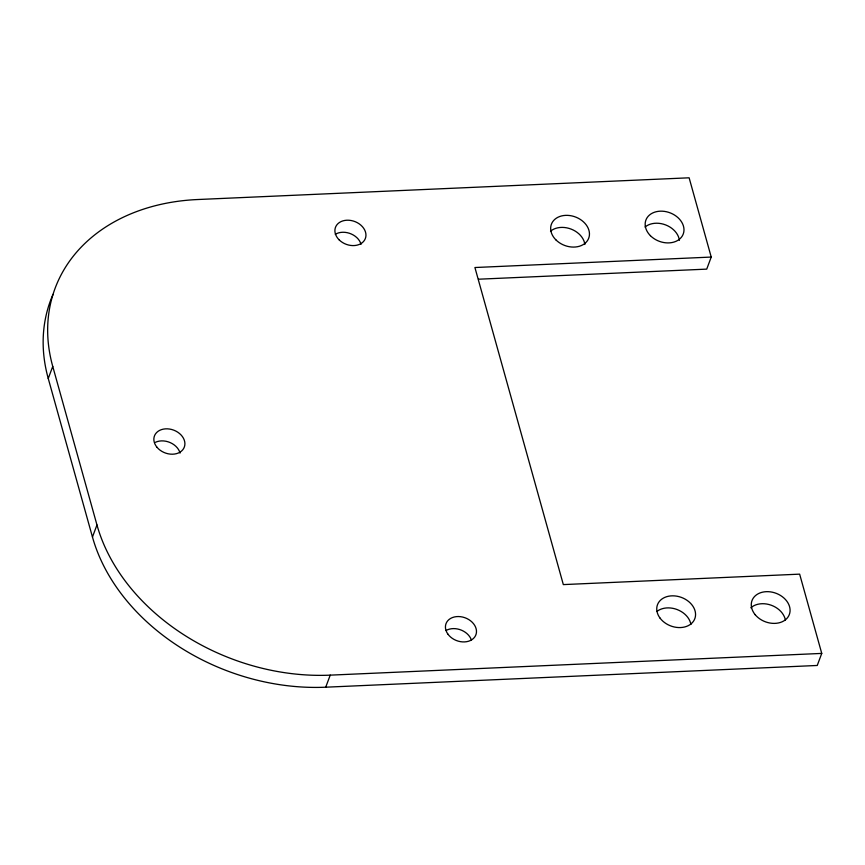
<?xml version="1.0" encoding="UTF-8"?>
<svg xmlns="http://www.w3.org/2000/svg" width="865" height="865" viewBox="0 0 865 865"><rect width="100%" height="100%" fill="white"/><g stroke="black" fill="none" stroke-linecap="round" stroke-linejoin="round"><path stroke-width="1.3" d="M711.225 257.067L474.917 267.523L563.331 584.599L799.649 574.144L821.75 653.41L817.241 665.466L325.716 687.199A199.307 152.229 20.5 0 1 92.458 537.014L48.245 378.481L52.754 366.436A199.307 152.229 20.5 0 1 197.598 199.534L689.124 177.801L711.225 257.067L706.727 269.123L478.464 279.211M92.458 537.014L96.967 524.968L52.754 366.436M325.716 687.199L330.225 675.143L821.75 653.41M48.245 378.481A199.307 152.229 20.5 0 1 53.003 294.414M335.306 234.296A15.948 12.175 20.5 0 1 361.051 244.287M155.484 442.264A15.948 12.175 20.5 0 1 180.061 453.109M446.135 630.466A15.948 12.175 20.5 0 1 471.339 639.862M645.052 227.019A19.927 15.224 20.5 0 1 665.693 224.943A19.927 15.224 20.5 0 1 679.393 240.329M550.529 231.193A19.927 15.224 20.5 0 1 571.17 229.117A19.927 15.224 20.5 0 1 584.87 244.503M750.831 607.792A19.927 15.224 20.5 0 1 771.288 605.24A19.927 15.224 20.5 0 1 785.431 620.378M657.032 611.36A19.927 15.224 20.5 0 1 677.252 609.598A19.927 15.224 20.5 0 1 690.897 624.465M330.225 675.143A199.307 152.229 20.5 0 1 96.967 524.968M339.102 239.821A15.948 12.175 20.5 0 0 365.3 238.664A15.948 12.175 20.5 0 0 346.897 220.218A15.948 12.175 20.5 0 0 339.102 239.821M157.019 447.302A15.948 12.175 20.5 0 0 183.704 448.416A15.948 12.175 20.5 0 0 167.432 428.835A15.948 12.175 20.5 0 0 157.019 447.302M447.735 633.894A15.948 12.175 20.5 0 0 474.625 637.148A15.948 12.175 20.5 0 0 460.515 616.68A15.948 12.175 20.5 0 0 447.735 633.894M650.415 235.691A19.927 15.224 20.5 0 0 683.155 234.242A19.927 15.224 20.5 0 0 660.157 211.179A19.927 15.224 20.5 0 0 650.415 235.691M555.892 239.865A19.927 15.224 20.5 0 0 588.633 238.416A19.927 15.224 20.5 0 0 565.634 215.363A19.927 15.224 20.5 0 0 555.892 239.865M755.221 614.755A19.927 15.224 20.5 0 0 788.577 616.15A19.927 15.224 20.5 0 0 768.239 591.671A19.927 15.224 20.5 0 0 755.221 614.755M660.027 618.086A19.927 15.224 20.5 0 0 693.579 621.102A19.927 15.224 20.5 0 0 674.851 595.92A19.927 15.224 20.5 0 0 660.027 618.086"/></g></svg>
